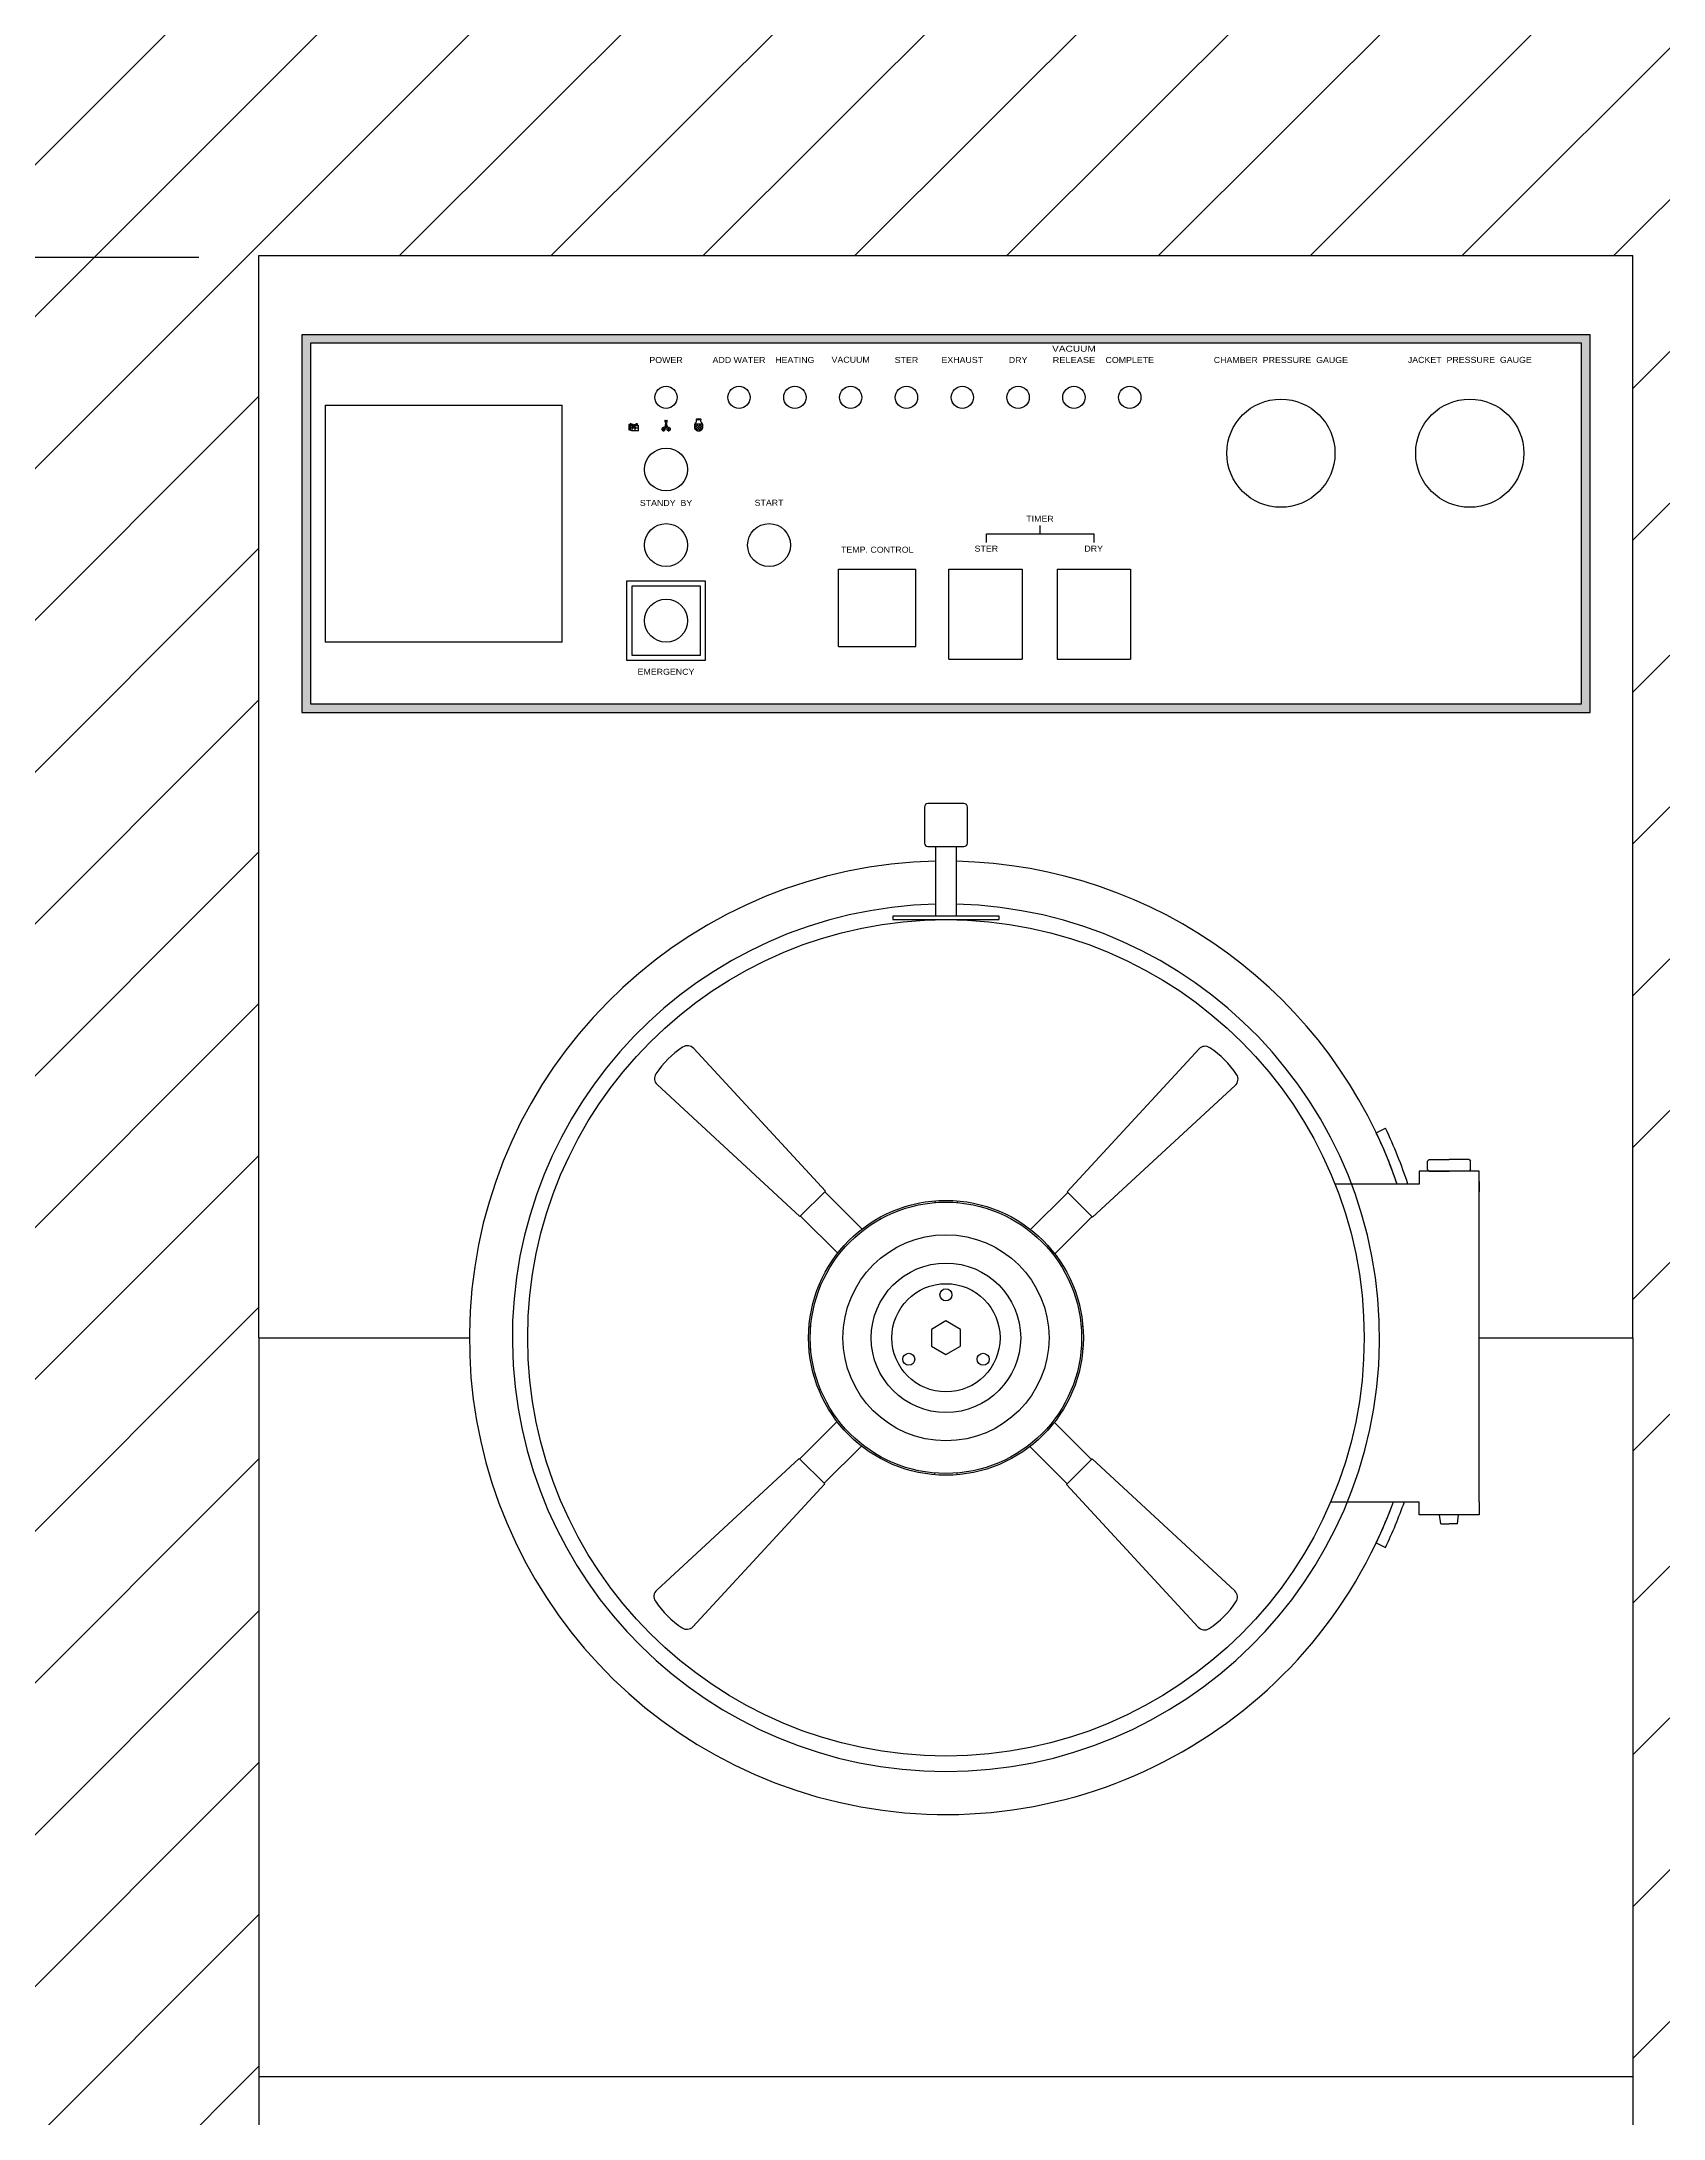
# Model space of a CAD drawing. Header units: millimetres. Extents: x -406921 to 28650, y -22195 to 19200.
# Drawn here: x 21297 to 22241, y 3328 to 4537 of the extents above; entities that cross this region are included whole.
import ezdxf
from ezdxf.enums import TextEntityAlignment as Align

# ---------------------------------------------------------------- set-up
doc = ezdxf.new("R2010")
doc.units = ezdxf.units.MM
doc.header["$MEASUREMENT"] = 0
doc.layers.get('0').update_dxf_attribs({"lineweight": 25})
doc.layers.add('D', color=3, linetype='Continuous', lineweight=13)
doc.styles.add('2', font='ARIAL.TTF')
doc.styles.add('STU25', font='isocp2.shx')
doc.dimstyles.new('STU25', dxfattribs={"dimscale": 35, "dimtxt": 2.5, "dimasz": 2, "dimexe": 0.6, "dimexo": 1, "dimgap": 1, "dimtad": 1, "dimdsep": 46, "dimtxsty": 'STU25', "dimcen": 2, "dimazin": 2, "dimtfac": 1, "dimtmove": 0, "dimatfit": 3, "dimfxl": 0, "dimtolj": 1, "dimtzin": 0, "dimarcsym": 0})

# ---------------------------------------------------------------- blocks, each defined once
blk = doc.blocks.new('*D6')
at = {"layer": 'D', "color": 0, "lineweight": -2}
for p, q in [((21388.4, 4411.3), (20420.3, 4411.3)), ((20441.3, 4341.3), (20441.3, 2781.3)), ((20588.4, 2711.3), (20420.3, 2711.3))]:
    blk.add_line(p, q, dxfattribs=at)
at = {"layer": 'D', "color": 0}
for points in [[(20453, 4341.3), (20429.6, 4341.3), (20441.3, 4411.3)], [(20429.6, 2781.3), (20453, 2781.3), (20441.3, 2711.3)]]:
    blk.add_solid(points, dxfattribs=at)
at = {"layer": 'Defpoints', "color": 0}
for p in [(21423.4, 4411.3), (20441.3, 2711.3), (20623.4, 2711.3)]:
    blk.add_point(p, dxfattribs=at)
at = {"layer": 'D', "color": 0, "insert": (20362.6, 3611.3), "char_height": 87.5, "attachment_point": 5, "rotation": 90, "style": 'STU25'}
blk.add_mtext('\\A1;1700', dxfattribs=at)

msp = doc.modelspace()

# ---------------------------------------------------------------- hatches: boundary and pattern name
h = msp.add_hatch(color=256)
h.paths.add_polyline_path([(21453.377, 4361.307), (21453.377, 4151.307), (22193.377, 4151.307), (22193.377, 4361.307)], flags=16)
h.paths.add_polyline_path([(21448.377, 4366.307), (21448.377, 4146.307), (22198.377, 4146.307), (22198.377, 4366.307)])
at = {"layer": 'D'}
h = msp.add_hatch(dxfattribs=at)
h.set_pattern_fill('ANSI31', color=256, scale=500, style=0)
h.set_pattern_definition([(45, (239086.23, 23031.16), (-44.194174, 44.194174), [])])
h.paths.add_polyline_path([(22223.377, 4412.307), (22223.377, 3782.307), (22223.377, 3352.307), (22223.377, 2732.307), (22198.377, 2732.307), (22198.377, 2722.307), (22183.769, 2722.307), (22183.769, 2714.307), (22217.877, 2714.307), (22217.877, 2711.307), (22373.377, 2711.307), (22373.377, 4498.242), (23023.377, 4498.242), (23023.377, 5411.307), (20623.377, 5411.307), (20623.377, 4498.242), (21273.377, 4498.242), (21273.377, 2711.307), (21423.877, 2711.307), (21423.877, 2714.307), (21457.985, 2714.307), (21457.985, 2722.307), (21448.377, 2722.307), (21448.377, 2732.307), (21423.377, 2732.307), (21423.377, 3352.307), (21423.377, 3782.307), (21423.377, 4412.307)])

# ---------------------------------------------------------------- linework, layer by layer
for p, q in [((21423.377, 4412.307), (22223.377, 4412.307)), ((21423.377, 3782.307), (21423.377, 4412.307)), ((22223.377, 3782.307), (22223.377, 4412.307)), ((22198.377, 4366.307), (21448.377, 4366.307)), ((21448.377, 4366.307), (21448.377, 4146.307)), ((22198.377, 4146.307), (22198.377, 4366.307)), ((22193.377, 4361.307), (21453.377, 4361.307)), ((21453.377, 4361.307), (21453.377, 4151.307)), ((22193.377, 4151.307), (22193.377, 4361.307)), ((21461.877, 4325.307), (21599.877, 4325.307)), ((21461.877, 4325.307), (21461.877, 4187.307)), ((21599.877, 4187.307), (21599.877, 4325.307)), ((21678.139, 4315.732), (21678.139, 4316.659)), ((21680.639, 4315.732), (21680.639, 4316.659)), ((21638.789, 4313.99), (21639.455, 4313.99)), ((21640.389, 4313.307), (21638.789, 4313.99)), ((21638.789, 4313.99), (21638.789, 4310.99)), ((21640.389, 4311.807), (21638.789, 4312.49)), ((21640.389, 4310.307), (21638.789, 4310.99)), ((21639.589, 4313.648), (21639.589, 4310.648)), ((21641.393, 4313.307), (21640.389, 4313.307)), ((21640.389, 4313.307), (21640.389, 4310.307)), ((21644.389, 4311.807), (21640.389, 4311.807)), ((21644.389, 4310.307), (21640.389, 4310.307)), ((21641.437, 4313.385), (21640.73, 4312.152)), ((21640.73, 4312.152), (21640.998, 4311.942)), ((21640.998, 4311.942), (21641.585, 4313.344)), ((21641.608, 4313.307), (21641.569, 4313.307)), ((21641.589, 4313.344), (21642.389, 4311.807)), ((21642.785, 4311.973), (21641.746, 4313.387)), ((21644.389, 4313.307), (21641.805, 4313.307)), ((21642.389, 4312.512), (21642.389, 4313.307)), ((21642.389, 4311.807), (21642.785, 4311.973)), ((21642.389, 4310.307), (21642.389, 4311.807)), ((21644.389, 4313.307), (21643.406, 4313.727)), ((21644.389, 4310.307), (21644.389, 4313.307)), ((21676.889, 4313.295), (21676.889, 4312.795)), ((21676.894, 4313.455), (21677.924, 4314.485)), ((21679.147, 4310.307), (21676.901, 4312.553)), ((21680.371, 4310.496), (21676.964, 4313.903)), ((21676.987, 4312.102), (21679.371, 4314.485)), ((21677.19, 4314.485), (21681.587, 4314.485)), ((21677.534, 4311.119), (21680.9, 4314.485)), ((21681.244, 4311.119), (21677.878, 4314.485)), ((21678.407, 4310.496), (21681.814, 4313.903)), ((21681.791, 4312.102), (21679.407, 4314.485)), ((21679.631, 4310.307), (21681.877, 4312.553)), ((21681.884, 4313.455), (21680.854, 4314.485)), ((21681.887, 4312.895), (21681.889, 4313.295)), ((21846.877, 4250.307), (21909.377, 4250.307)), ((21846.877, 4245.307), (21846.877, 4250.307)), ((21878.127, 4250.307), (21878.127, 4255.307)), ((21909.377, 4250.307), (21909.377, 4245.307)), ((21760.877, 4229.807), (21805.877, 4229.807)), ((21760.877, 4184.807), (21760.877, 4229.807)), ((21805.877, 4184.807), (21805.877, 4229.807)), ((21825.027, 4229.807), (21867.727, 4229.807)), ((21825.027, 4177.307), (21825.027, 4229.807)), ((21867.727, 4229.807), (21867.727, 4177.307)), ((21888.027, 4229.807), (21930.727, 4229.807)), ((21888.027, 4229.807), (21888.027, 4177.307)), ((21930.727, 4229.807), (21930.727, 4177.307)), ((21599.877, 4187.307), (21461.877, 4187.307)), ((21760.877, 4184.807), (21805.877, 4184.807)), ((21825.027, 4177.307), (21867.727, 4177.307)), ((21888.027, 4177.307), (21930.727, 4177.307)), ((21453.377, 4151.307), (22193.377, 4151.307)), ((21448.377, 4146.307), (22198.377, 4146.307)), ((21810.862, 4091.307), (21810.862, 4070.307)), ((21833.862, 4093.307), (21812.862, 4093.307)), ((21835.862, 4070.307), (21835.862, 4091.307)), ((21812.862, 4068.307), (21817.362, 4068.307)), ((21817.362, 4068.307), (21829.362, 4068.307)), ((21817.362, 4068.307), (21817.362, 4027.807)), ((21829.362, 4068.307), (21833.862, 4068.307)), ((21829.362, 4068.307), (21829.362, 4027.807)), ((21854.362, 4027.807), (21792.362, 4027.807)), ((21792.362, 4027.807), (21792.362, 4025.807)), ((21854.362, 4025.807), (21854.362, 4027.807)), ((21792.362, 4025.807), (21854.362, 4025.807)), ((22073.87, 3901.719), (22079.287, 3904.301)), ((22133.834, 3873.307), (22133.834, 3867.307)), ((21752.831, 3867.345), (21774.567, 3845.609)), ((21816.882, 3862.043), (21816.882, 3861.04)), ((21829.871, 3862.043), (21829.871, 3861.04)), ((21829.871, 3862.043), (21829.871, 3861.04)), ((21894.273, 3866.995), (21872.583, 3845.305)), ((21738.689, 3853.203), (21760.379, 3831.513)), ((21908.415, 3852.853), (21886.679, 3831.117)), ((21743.641, 3788.802), (21744.644, 3788.802)), ((21743.641, 3788.802), (21744.644, 3788.802)), ((21903.113, 3788.802), (21902.109, 3788.802)), ((21903.113, 3788.802), (21902.109, 3788.802)), ((21423.377, 3782.307), (21423.377, 3352.307)), ((21423.377, 3782.307), (21545.877, 3782.307)), ((21743.641, 3775.813), (21744.644, 3775.813)), ((21743.641, 3775.813), (21744.644, 3775.813)), ((21903.113, 3775.813), (21902.109, 3775.813)), ((21903.113, 3775.813), (21902.109, 3775.813)), ((21903.113, 3775.813), (21902.109, 3775.813)), ((22133.834, 3782.307), (22223.377, 3782.307)), ((22133.834, 3782.307), (22223.377, 3782.307)), ((22133.834, 3782.307), (22223.377, 3782.307)), ((22223.377, 3782.307), (22223.377, 3352.307)), ((21738.339, 3711.762), (21760.075, 3733.498)), ((21908.065, 3711.411), (21886.375, 3733.101)), ((21752.481, 3697.619), (21774.171, 3719.309)), ((21893.922, 3697.269), (21872.186, 3719.005)), ((21816.882, 3702.571), (21816.882, 3703.575)), ((21816.882, 3702.571), (21816.882, 3703.575)), ((21816.882, 3702.571), (21816.882, 3703.575)), ((21829.871, 3702.571), (21829.871, 3703.575)), ((21829.871, 3702.571), (21829.871, 3703.575)), ((22133.834, 3691.307), (22133.834, 3697.307)), ((22073.87, 3662.895), (22079.287, 3660.313)), ((21423.377, 3352.307), (21423.377, 2732.307)), ((21423.377, 3352.307), (22223.377, 3352.307)), ((21423.377, 3352.307), (22223.377, 3352.307)), ((22223.377, 3352.307), (22223.377, 2732.307))]:
    msp.add_line(p, q)
at = {"linetype": 'Continuous'}
for p, q in [((21676.523, 3950.706), (21753.185, 3867.699)), ((21893.919, 3867.348), (21970.75, 3950.543)), ((21738.336, 3852.85), (21655.141, 3929.68)), ((21991.776, 3929.161), (21908.769, 3852.499)), ((22104.723, 3886.034), (22103.819, 3885.13)), ((22103.819, 3880.211), (22103.819, 3885.13)), ((22104.723, 3886.034), (22116.334, 3886.034)), ((22127.946, 3886.034), (22116.334, 3886.034)), ((22127.946, 3886.034), (22128.849, 3885.13)), ((22128.849, 3880.211), (22128.849, 3885.13)), ((22098.834, 3871.807), (22049.832, 3871.807)), ((22098.834, 3879.307), (22098.834, 3871.807)), ((22133.834, 3879.307), (22098.834, 3879.307)), ((22103.819, 3880.211), (22104.723, 3879.307)), ((22104.723, 3879.307), (22116.334, 3879.307)), ((22127.946, 3879.307), (22116.334, 3879.307)), ((22128.849, 3880.211), (22127.946, 3879.307)), ((22133.834, 3871.807), (22133.834, 3879.307)), ((22133.834, 3686.807), (22133.834, 3871.807)), ((21753.185, 3867.699), (21738.336, 3852.85)), ((21908.769, 3852.499), (21893.919, 3867.348)), ((21654.978, 3635.454), (21737.985, 3712.115)), ((21737.985, 3712.115), (21752.834, 3697.266)), ((21893.569, 3696.915), (21908.418, 3711.765)), ((21908.418, 3711.765), (21991.612, 3634.934)), ((21752.834, 3697.266), (21676.004, 3614.072)), ((21970.23, 3613.908), (21893.569, 3696.915)), ((22047.368, 3686.807), (22098.834, 3686.807)), ((22098.834, 3679.307), (22098.834, 3686.807)), ((22133.834, 3679.307), (22098.834, 3679.307)), ((22111.527, 3673.912), (22110.801, 3679.307)), ((22121.142, 3673.912), (22121.868, 3679.307)), ((22133.834, 3686.807), (22133.834, 3679.307)), ((22111.527, 3673.912), (22116.334, 3673.912)), ((22121.142, 3673.912), (22116.334, 3673.912))]:
    msp.add_line(p, q, dxfattribs=at)
msp.add_lwpolyline([(21660.683, 4314.541, -0.25947728), (21660.809, 4315.01, 0.36155861), (21660.923, 4316.482), (21660.413, 4315.296), (21659.904, 4316.482, 0.36155861), (21660.017, 4315.01, -0.25947728), (21660.144, 4314.541), (21659.688, 4312.717, -0.41421356), (21659.102, 4312.321, 2.41421356), (21659.895, 4311.15), (21660.413, 4313.839), (21660.931, 4311.15, 2.41421356), (21661.724, 4312.321, -0.41421356), (21661.139, 4312.717)], format="xyb", close=True)
for points in [[(21637.377, 4176.807), (21683.377, 4176.807), (21683.377, 4222.807), (21637.377, 4222.807)], [(21640.377, 4179.807), (21680.377, 4179.807), (21680.377, 4219.807), (21640.377, 4219.807)], [(21814.877, 3777.4), (21823.377, 3772.492), (21831.877, 3777.4), (21831.877, 3787.215), (21823.377, 3792.122), (21814.877, 3787.215)]]:
    msp.add_lwpolyline(points, close=True)
for centre, radius in [((21660.377, 4329.807), 6.5), ((21702.877, 4329.807), 6.5), ((21735.377, 4329.807), 6.5), ((21767.877, 4329.807), 6.5), ((21800.377, 4329.807), 6.5), ((21832.877, 4329.807), 6.5), ((21865.377, 4329.807), 6.5), ((21897.877, 4329.807), 6.5), ((21930.377, 4329.807), 6.5), ((22018.377, 4297.307), 31.5), ((22128.377, 4297.307), 31.5), ((21641.589, 4313.648), 0.304), ((21658.913, 4311.339), 0.5), ((21661.913, 4311.339), 0.5), ((21660.377, 4287.807), 12.5), ((21660.377, 4243.807), 12.5), ((21720.377, 4243.807), 12.5), ((21660.377, 4199.807), 12.5), ((21823.377, 3782.307), 243.5), ((21823.377, 3782.307), 80), ((21823.377, 3782.307), 79), ((21823.377, 3782.307), 60), ((21823.377, 3782.307), 43.5), ((21823.377, 3782.307), 31.5), ((21823.377, 3807.307), 3.5), ((21801.726, 3769.807), 3.5), ((21845.027, 3769.807), 3.5)]:
    msp.add_circle(centre, radius)
for centre, radius, start, end in [((21678.039, 4316.659), 0.1, 0, 59.933984), ((21680.739, 4316.659), 0.1, 120.066016, 180), ((21679.389, 4313.295), 2.5, 125.685335, 180), ((21679.389, 4312.795), 2.5, 180, 2.294199), ((21677.639, 4315.732), 0.5, 305.685335, 0), ((21681.139, 4315.732), 0.5, 180, 234.314665), ((21679.389, 4313.295), 2.5, 359.425587, 54.314665), ((21812.862, 4091.307), 2, 90, 180), ((21833.862, 4091.307), 2, 0, 90), ((21812.862, 4070.307), 2, 180, 270), ((21833.862, 4070.307), 2, 270, 0), ((21823.377, 3782.307), 277.5, 91.241962, 339.87044), ((21823.377, 3782.307), 277.5, 18.815545, 88.764114), ((21823.377, 3782.307), 252.5, 91.364951, 88.641727), ((21823.377, 3782.307), 277.5, 18.815545, 25.487446), ((21823.377, 3782.307), 283.5, 18.402875, 25.487446), ((21823.377, 3782.307), 277.5, 334.512554, 339.87044), ((21823.377, 3782.307), 283.5, 334.512554, 340.314276)]:
    msp.add_arc(centre, radius, start, end)
for centre, radius, start, end in [((21700.943, 3905.092), 55.773, 123.648227, 146.352885), ((21672.81, 3947.358), 5, 42.039064, 123.648227), ((21974.29, 3947.002), 5.007, 56.352885, 135), ((21946.162, 3904.741), 55.773, 33.648227, 56.352885), ((21658.682, 3933.22), 5.007, 146.352885, 225), ((21988.428, 3932.874), 5, 312.039064, 33.648227), ((21658.326, 3631.74), 5, 132.039064, 213.648227), ((21700.592, 3659.873), 55.773, 213.648227, 236.352885), ((21945.811, 3659.522), 55.773, 303.648227, 326.352885), ((21988.072, 3631.394), 5.007, 326.352885, 45), ((21672.464, 3617.612), 5.007, 236.352885, 315), ((21973.944, 3617.257), 5, 222.039064, 303.648227)]:
    msp.add_arc(centre, radius, start, end, dxfattribs=at)
msp.add_ellipse((21679.389, 4316.995), major_axis=(-1.5, 0), ratio=0.33333333)
for points in [[(21641.408, 4313.893), (21640.906, 4314.094), (21639.31, 4314.29), (21639.818, 4313.639), (21641.432, 4313.387)], [(21641.77, 4313.893), (21642.272, 4314.094), (21643.668, 4314.518), (21643.524, 4313.892), (21641.746, 4313.387)]]:
    msp.add_spline(points, degree=3)
for points, knots in [([(21641.305, 4313.538), (21640.715, 4313.737), (21639.824, 4313.957), (21639.902, 4313.607), (21640.29, 4313.405)], [0.70140981, 0.70140981, 0.70140981, 0.70140981, 2.14926829, 2.29859055, 2.29859055, 2.29859055, 2.29859055]), ([(21641.874, 4313.542), (21642.346, 4313.784), (21643.061, 4314.162), (21642.988, 4313.587), (21642.606, 4313.375)], [0.80313123, 0.80313123, 0.80313123, 0.80313123, 2.00034188, 2.40933889, 2.40933889, 2.40933889, 2.40933889])]:
    msp.add_open_spline(points, degree=3, knots=knots)

# ---------------------------------------------------------------- texts
at = {"style": '2'}
for s, width, p in [('POWER', 1.05, (21660.377, 4348.781)), ('ADD WATER', 1.05, (21702.877, 4348.774)), ('HEATING', 1.05, (21735.377, 4348.787)), ('VACUUM', 1.05, (21767.877, 4348.907)), ('STER', 1.05, (21800.377, 4348.774)), ('EXHAUST', 1.05, (21832.877, 4348.806)), ('DRY', 1.05, (21865.377, 4348.782)), ('VACUUM', 1.2, (21897.883, 4355.345)), ('RELEASE', 1.1, (21897.877, 4348.759)), ('COMPLETE', 1.05, (21930.377, 4348.772)), ('CHAMBER  PRESSURE  GAUGE', 1.05, (22018.376, 4348.772)), ('JACKET  PRESSURE  GAUGE', 1.05, (22128.376, 4348.839)), ('STANDY  BY', 1.05, (21660.377, 4265.547)), ('START', 1.05, (21720.377, 4265.658)), ('TIMER', 1.05, (21878.127, 4256.307)), ('TEMP. CONTROL', 1.05, (21783.377, 4238.33)), ('STER', 1.05, (21846.877, 4238.951)), ('DRY', 1.05, (21909.377, 4238.951))]:
    msp.add_text(s, height=3.5, dxfattribs=dict(at, width=width)).set_placement(p, align=Align.BOTTOM_CENTER)
at = {"style": '2', "width": 1.05}
msp.add_text('EMERGENCY', height=3.5, dxfattribs=at).set_placement((21660.347, 4171.796), align=Align.TOP_CENTER)

# ---------------------------------------------------------------- dimensions: what is measured, and where the dimension line sits
at = {"layer": 'D'}
dim = msp.add_linear_dim(base=(20441.306, 2711.307), p1=(21423.377, 4411.307), p2=(20623.377, 2711.307), angle=90, dimstyle='STU25', dxfattribs=at)
dim.commit()
dim.dimension.update_dxf_attribs({"geometry": '*D6', "text_midpoint": (20441.306, 3611.307), "dimtype": 160})

doc.saveas('drawing.dxf')
